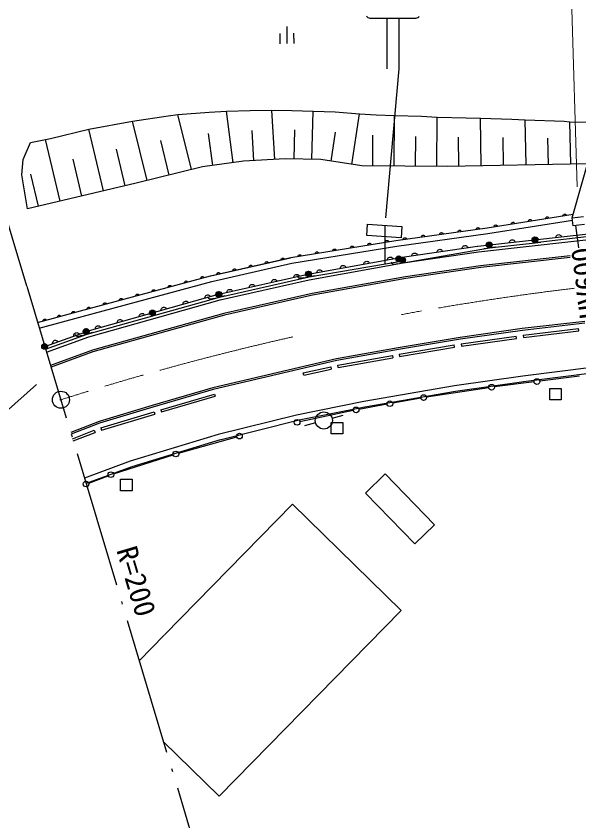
# Model space of a CAD drawing. Units: millimetres, scale not verified. Extents: x 40000 to 680000, y 20000 to 380000.
# Drawn here: x 275748 to 324918, y 259395 to 329696 of the extents above; entities that cross this region are included whole.
import ezdxf
from ezdxf.enums import TextEntityAlignment as Align

# ---------------------------------------------------------------- set-up
doc = ezdxf.new("R2010")
doc.units = ezdxf.units.MM
doc.header["$LTSCALE"] = 1000
doc.linetypes.add('CHAIN', pattern=[18.5, 12, -1.5, 3.5, -1.5])
doc.linetypes.add('LONG_DASHED_DOTTED', pattern=[15.25, 12, -1.5, 0.25, -1.5])
for name, color, linetype, lineweight in [('M-BGD', 7, 'Continuous', 25), ('M-BMK', 2, 'CHAIN', 13), ('M-BMK-LINE', 2, 'LONG_DASHED_DOTTED', 25), ('M-BMK-ROW', 30, 'Continuous', 25), ('M-BMK-SRVR', 3, 'Continuous', 25), ('M-OTRS', 6, 'Continuous', 25), ('M-STR-HTXT', 7, 'Continuous', 13), ('M-STR-STRC', 7, 'Continuous', 25)]:
    doc.layers.add(name, color=color, linetype=linetype, lineweight=lineweight)
doc.styles.add('ＭＳ ゴシック', font='')
doc.styles.get('ＭＳ ゴシック').set_extended_font_data('MS Gothic')

msp = doc.modelspace()

# ---------------------------------------------------------------- linework, layer by layer
at = {"layer": 'M-BGD'}
for p, q in [((299389, 328788), (299400, 327288)), ((298794, 328187), (298800, 327287)), ((299994, 328196), (300000, 327296)), ((289883, 321093), (292611, 321293)), ((292611, 321293), (294123, 321382)), ((294123, 321382), (296187, 321440)), ((294723, 316892), (294123, 321382)), ((296187, 321440), (298096, 321488)), ((298357, 317177), (298096, 321488)), ((298096, 321488), (299838, 321456)), ((299838, 321456), (301697, 321385)), ((301597, 317177), (301697, 321385)), ((301697, 321385), (303635, 321320)), ((303635, 321320), (305750, 321167)), ((285923, 320504), (289043, 320992)), ((289043, 320992), (289883, 321093)), ((291068, 316293), (289883, 321093)), ((305067, 316743), (305750, 321167)), ((305750, 321167), (307213, 321080)), ((307213, 321080), (308798, 321019)), ((308774, 316589), (308798, 321019)), ((308798, 321019), (311170, 320944)), ((311170, 320944), (312543, 320868)), ((312520, 316568), (312543, 320868)), ((312543, 320868), (315069, 320795)), ((315069, 320795), (316309, 320771)), ((316388, 316619), (316309, 320771)), ((316309, 320771), (319045, 320691)), ((319045, 320691), (320223, 320646)), ((320299, 316694), (320223, 320646)), ((320223, 320646), (323623, 320512)), ((282112, 319828), (285923, 320504)), ((287198, 315338), (285923, 320504)), ((323623, 320512), (324138, 320473)), ((324209, 316768), (324138, 320473)), ((324138, 320473), (327781, 320398)), ((278761, 319003), (282112, 319828)), ((283385, 314428), (282112, 319828)), ((292931, 316652), (292559, 319433)), ((296532, 317067), (296372, 319711)), ((300046, 317214), (300106, 319772)), ((303271, 317020), (303663, 319562)), ((306901, 316599), (306916, 319306)), ((310647, 316579), (310661, 319188)), ((276377, 317164), (277015, 318644)), ((277015, 318644), (278325, 318903)), ((278325, 318903), (278761, 319003)), ((279591, 313533), (278325, 318903)), ((289133, 315815), (288390, 318823)), ((314433, 316582), (314385, 319125)), ((318344, 316656), (318297, 319096)), ((322254, 316731), (322210, 319024)), ((324330, 312087), (326184, 318638)), ((285282, 314875), (284531, 318060)), ((276253, 315831), (276377, 317164)), ((281488, 313981), (280730, 317197)), ((299270, 317233), (295619, 317011)), ((302373, 317159), (299270, 317233)), ((305965, 316604), (302373, 317159)), ((292035, 316532), (286231, 315099)), ((295619, 317011), (292035, 316532)), ((313456, 316563), (305965, 316604)), ((325663, 316796), (313456, 316563)), ((276440, 314618), (276253, 315831)), ((277694, 313086), (277037, 315874)), ((286231, 315099), (276746, 312862)), ((276746, 312862), (276440, 314618)), ((316897, 311202), (324416, 312392)), ((316907, 311204), (324416, 312392)), ((324330, 312087), (325314, 312202)), ((316975, 310709), (324355, 311876)), ((324412, 311385), (324330, 312087)), ((325396, 311500), (324412, 311385)), ((308918, 310103), (316897, 311202)), ((308931, 310105), (316907, 311204)), ((332034, 311182), (321107, 309904)), ((324169, 310508), (330238, 311139)), ((324910, 309456), (324641, 311412)), ((299750, 308596), (308918, 310103)), ((299750, 308596), (308918, 310103)), ((308999, 309610), (316975, 310709)), ((316084, 309605), (324164, 310508)), ((324219, 310011), (330245, 310686)), ((299831, 308103), (308999, 309610)), ((309482, 308628), (316066, 309603)), ((309555, 308134), (317122, 309460)), ((316139, 309108), (324219, 310011)), ((316625, 309405), (317122, 309460)), ((317122, 309460), (321107, 309904)), ((317122, 309460), (317614, 309547)), ((321107, 309904), (321604, 309959)), ((301252, 307145), (309466, 308626)), ((309555, 308134), (316139, 309108)), ((324146, 308765), (316320, 307892)), ((292733, 307004), (299750, 308596)), ((292752, 307009), (299720, 308591)), ((292863, 306521), (299831, 308103)), ((301341, 306653), (309555, 308134)), ((301345, 306924), (309219, 308255)), ((309062, 308047), (309555, 308134)), ((309219, 308255), (309712, 308339)), ((324166, 308616), (316339, 307743)), ((316320, 307892), (309773, 306923)), ((316339, 307743), (309797, 306775)), ((281382, 303942), (292733, 307004)), ((281382, 303942), (292733, 307004)), ((281512, 303459), (292863, 306521)), ((293468, 305401), (301231, 307141)), ((293518, 305148), (301345, 306924)), ((293577, 304913), (301341, 306653)), ((300852, 306841), (301345, 306924)), ((301345, 306924), (301833, 307035)), ((309773, 306923), (301610, 305452)), ((309797, 306775), (301639, 305305)), ((281944, 301919), (293518, 305148)), ((281953, 302166), (293442, 305394)), ((293031, 305038), (293518, 305148)), ((293518, 305148), (294000, 305283)), ((301610, 305452), (293910, 303729)), ((301639, 305305), (293947, 303583)), ((282089, 301685), (293577, 304913)), ((277621, 302922), (281381, 303942)), ((277621, 302922), (281381, 303942)), ((293910, 303729), (282421, 300501)), ((277765, 302443), (281512, 303459)), ((293947, 303583), (282467, 300358)), ((325433, 303010), (319973, 302393)), ((319973, 302393), (314547, 301632)), ((325450, 302861), (319992, 302244)), ((320044, 301817), (324878, 302400)), ((324901, 302202), (324878, 302400)), ((278248, 300833), (281919, 302155)), ((278317, 300606), (281944, 301919)), ((278392, 300354), (282089, 301685)), ((281462, 301784), (281944, 301919)), ((281944, 301919), (282414, 302089)), ((314547, 301632), (309122, 300729)), ((319992, 302244), (314570, 301484)), ((314629, 301058), (319448, 301732)), ((319475, 301534), (319448, 301732)), ((320044, 301817), (320068, 301619)), ((320068, 301619), (324901, 302202)), ((314570, 301484), (309149, 300582)), ((309222, 300158), (314025, 300985)), ((314059, 300788), (314025, 300985)), ((314629, 301058), (314657, 300860)), ((314657, 300860), (319475, 301534)), ((282421, 300501), (278765, 299180)), ((282467, 300358), (278809, 299037)), ((309122, 300729), (303743, 299760)), ((309149, 300582), (303773, 299613)), ((309256, 299961), (314059, 300788)), ((303743, 299760), (292923, 297236)), ((303773, 299613), (292961, 297091)), ((303849, 299190), (308622, 300049)), ((303885, 298993), (308658, 299853)), ((308622, 300049), (308658, 299853)), ((309222, 300158), (309256, 299961)), ((300841, 298530), (303237, 299064)), ((300884, 298335), (303280, 298868)), ((303237, 299064), (303280, 298868)), ((303885, 298993), (303849, 299190)), ((326020, 299002), (320027, 298243)), ((300884, 298335), (300841, 298530)), ((320027, 298243), (314062, 297400)), ((326083, 298506), (320090, 297747)), ((324965, 298236), (321498, 297802)), ((314062, 297400), (306129, 296019)), ((320097, 297748), (314132, 296905)), ((321002, 297740), (317536, 297306)), ((292923, 297236), (287638, 295683)), ((292961, 297091), (287682, 295539)), ((288396, 295306), (293082, 296678)), ((293082, 296678), (293138, 296486)), ((314148, 296907), (306221, 295528)), ((317041, 297237), (311603, 296413)), ((288452, 295114), (293138, 296486)), ((306129, 296019), (300232, 294848)), ((311110, 296331), (308650, 295883)), ((287638, 295683), (282992, 294275)), ((287682, 295539), (283041, 294133)), ((288396, 295306), (288452, 295114)), ((306221, 295528), (300329, 294358)), ((308158, 295794), (305699, 295346)), ((283165, 293721), (287807, 295128)), ((283223, 293530), (287865, 294936)), ((287807, 295128), (287865, 294936)), ((300232, 294848), (293417, 293152)), ((305208, 295249), (300544, 294263)), ((303358, 294569), (304323, 294830)), ((282992, 294275), (280520, 293333)), ((283041, 294133), (280564, 293189)), ((300352, 294363), (293538, 292666)), ((301910, 294176), (300945, 293915)), ((280687, 292776), (282582, 293516)), ((280745, 292584), (282655, 293330)), ((282582, 293516), (282655, 293330)), ((283165, 293721), (283223, 293530)), ((293417, 293152), (285714, 290809)), ((293563, 292673), (285873, 290335)), ((289949, 291511), (295024, 292937)), ((284266, 289715), (289471, 291368)), ((285714, 290809), (281718, 289341)), ((285873, 290335), (281862, 288861)), ((306278, 288030), (308003, 289704)), ((308003, 289704), (312317, 285261)), ((282091, 288910), (283794, 289551)), ((310592, 283587), (306278, 288030)), ((288720, 275657), (299911, 287073)), ((299911, 287073), (309386, 277785)), ((312317, 285261), (310592, 283587)), ((309386, 277785), (293486, 261564)), ((286495, 273387), (288671, 275607)), ((293486, 261564), (288612, 266342))]:
    msp.add_line(p, q, dxfattribs=at)
for points in [[(322015, 312012), (322022, 312048), (322035, 312080), (322058, 312117), (322088, 312140), (322121, 312155), (322167, 312163), (322203, 312158), (322239, 312145), (322273, 312117), (322295, 312091), (322312, 312059)], [(323517, 312249), (323524, 312285), (323537, 312317), (323560, 312354), (323590, 312377), (323623, 312393), (323669, 312400), (323705, 312395), (323741, 312383), (323775, 312355), (323797, 312329), (323814, 312296)], [(317510, 311299), (317516, 311335), (317529, 311367), (317552, 311404), (317582, 311427), (317615, 311443), (317661, 311450), (317698, 311445), (317733, 311433), (317767, 311405), (317790, 311378), (317806, 311346)], [(319012, 311537), (319018, 311573), (319031, 311604), (319054, 311642), (319084, 311664), (319117, 311680), (319163, 311688), (319200, 311683), (319235, 311670), (319269, 311642), (319291, 311616), (319308, 311584)], [(320514, 311774), (320520, 311810), (320533, 311842), (320556, 311879), (320586, 311902), (320619, 311918), (320665, 311925), (320702, 311920), (320737, 311908), (320771, 311880), (320793, 311854), (320810, 311821)], [(312759, 310632), (312766, 310668), (312780, 310700), (312804, 310736), (312834, 310758), (312868, 310774), (312914, 310780), (312950, 310774), (312985, 310761), (313019, 310732), (313040, 310706), (313056, 310673)], [(314355, 310852), (314362, 310888), (314376, 310919), (314400, 310956), (314430, 310978), (314463, 310994), (314509, 311000), (314546, 310994), (314581, 310981), (314614, 310952), (314636, 310926), (314652, 310893)], [(315951, 311072), (315958, 311108), (315972, 311139), (315995, 311176), (316026, 311198), (316059, 311213), (316105, 311220), (316141, 311214), (316177, 311201), (316210, 311172), (316232, 311146), (316248, 311113)], [(308006, 309953), (308012, 309989), (308025, 310021), (308048, 310058), (308078, 310081), (308111, 310097), (308157, 310105), (308193, 310100), (308229, 310088), (308263, 310060), (308286, 310034), (308302, 310002)], [(309568, 310192), (309575, 310228), (309589, 310260), (309612, 310296), (309643, 310319), (309676, 310334), (309722, 310340), (309758, 310335), (309794, 310321), (309827, 310293), (309849, 310266), (309865, 310233)], [(311163, 310412), (311170, 310448), (311184, 310480), (311208, 310516), (311238, 310539), (311272, 310554), (311318, 310560), (311354, 310554), (311389, 310541), (311423, 310512), (311445, 310486), (311460, 310453)], [(318854, 309914), (318868, 309974), (318892, 310026), (318933, 310085), (318985, 310121), (319041, 310145), (319118, 310154), (319178, 310143), (319236, 310119), (319291, 310070), (319326, 310025), (319351, 309970)], [(320879, 310141), (320892, 310200), (320917, 310252), (320958, 310312), (321009, 310348), (321065, 310371), (321142, 310380), (321203, 310369), (321261, 310345), (321315, 310296), (321351, 310251), (321376, 310196)], [(322903, 310367), (322917, 310426), (322941, 310478), (322982, 310538), (323033, 310574), (323090, 310598), (323167, 310606), (323227, 310595), (323285, 310572), (323340, 310522), (323375, 310477), (323400, 310422)], [(303422, 309200), (303428, 309236), (303441, 309268), (303464, 309305), (303494, 309328), (303527, 309344), (303573, 309351), (303609, 309347), (303645, 309334), (303679, 309307), (303701, 309281), (303718, 309248)], [(304950, 309451), (304956, 309487), (304969, 309519), (304992, 309556), (305022, 309579), (305055, 309595), (305101, 309603), (305137, 309598), (305173, 309586), (305207, 309558), (305229, 309532), (305246, 309500)], [(306478, 309702), (306484, 309738), (306497, 309770), (306520, 309807), (306550, 309830), (306583, 309846), (306629, 309854), (306665, 309849), (306701, 309837), (306735, 309809), (306758, 309783), (306774, 309751)], [(312519, 309078), (312530, 309138), (312553, 309190), (312592, 309251), (312642, 309289), (312697, 309315), (312774, 309326), (312835, 309318), (312893, 309296), (312950, 309249), (312986, 309205), (313013, 309151)], [(314719, 309403), (314730, 309463), (314753, 309516), (314792, 309577), (314842, 309615), (314897, 309641), (314974, 309652), (315035, 309643), (315093, 309622), (315150, 309575), (315187, 309531), (315214, 309477)], [(316830, 309688), (316843, 309748), (316868, 309799), (316909, 309859), (316960, 309895), (317017, 309919), (317094, 309928), (317154, 309917), (317212, 309893), (317267, 309844), (317302, 309799), (317327, 309744)], [(300366, 308698), (300372, 308734), (300385, 308765), (300408, 308803), (300438, 308826), (300471, 308842), (300517, 308849), (300553, 308845), (300589, 308832), (300623, 308804), (300645, 308778), (300662, 308746)], [(301894, 308949), (301900, 308985), (301913, 309016), (301936, 309054), (301966, 309077), (301999, 309093), (302045, 309100), (302081, 309096), (302117, 309083), (302151, 309056), (302173, 309030), (302190, 308997)], [(308191, 308396), (308200, 308456), (308221, 308509), (308258, 308572), (308307, 308611), (308361, 308639), (308438, 308652), (308499, 308646), (308558, 308626), (308616, 308580), (308654, 308538), (308683, 308484)], [(310319, 308752), (310330, 308812), (310353, 308864), (310392, 308926), (310442, 308963), (310497, 308989), (310574, 309001), (310634, 308992), (310693, 308970), (310750, 308923), (310786, 308879), (310813, 308825)], [(296095, 307767), (296099, 307803), (296110, 307836), (296131, 307874), (296159, 307899), (296191, 307917), (296236, 307927), (296273, 307925), (296309, 307915), (296345, 307889), (296369, 307864), (296388, 307833)], [(297499, 308085), (297503, 308122), (297514, 308154), (297534, 308193), (297562, 308218), (297594, 308236), (297640, 308246), (297676, 308243), (297713, 308233), (297748, 308207), (297773, 308183), (297791, 308152)], [(298902, 308404), (298906, 308440), (298917, 308473), (298938, 308511), (298966, 308536), (298998, 308554), (299043, 308564), (299080, 308562), (299116, 308552), (299152, 308526), (299176, 308501), (299195, 308470)], [(306132, 308024), (306141, 308085), (306162, 308138), (306199, 308200), (306248, 308240), (306303, 308267), (306379, 308281), (306440, 308274), (306499, 308255), (306557, 308209), (306595, 308166), (306624, 308113)], [(309062, 308047), (308816, 308004), (308766, 308000), (308719, 308005), (308671, 308022), (308629, 308045), (308589, 308080), (308559, 308118), (308538, 308166), (308527, 308207)], [(293288, 307130), (293292, 307166), (293303, 307199), (293324, 307237), (293352, 307262), (293384, 307280), (293429, 307290), (293466, 307288), (293502, 307278), (293538, 307252), (293562, 307227), (293581, 307196)], [(294692, 307448), (294696, 307485), (294707, 307517), (294727, 307556), (294755, 307581), (294788, 307599), (294833, 307609), (294870, 307606), (294906, 307596), (294942, 307570), (294966, 307546), (294984, 307515)], [(302015, 307282), (302024, 307342), (302045, 307395), (302082, 307458), (302131, 307497), (302185, 307525), (302262, 307539), (302323, 307532), (302382, 307512), (302440, 307467), (302478, 307424), (302507, 307371)], [(304073, 307653), (304083, 307713), (304104, 307767), (304141, 307829), (304189, 307868), (304244, 307896), (304320, 307910), (304381, 307903), (304441, 307883), (304498, 307838), (304537, 307795), (304565, 307742)], [(290460, 306391), (290462, 306427), (290472, 306460), (290491, 306499), (290518, 306525), (290549, 306545), (290594, 306557), (290631, 306556), (290668, 306547), (290704, 306523), (290729, 306499), (290749, 306469)], [(291878, 306773), (291881, 306810), (291891, 306843), (291910, 306882), (291937, 306908), (291968, 306927), (292013, 306939), (292050, 306939), (292086, 306930), (292123, 306905), (292148, 306882), (292168, 306852)], [(298066, 306431), (298073, 306491), (298092, 306546), (298126, 306610), (298173, 306651), (298227, 306681), (298302, 306698), (298364, 306694), (298424, 306676), (298483, 306633), (298523, 306592), (298554, 306540)], [(300014, 306868), (300021, 306928), (300039, 306982), (300073, 307046), (300121, 307088), (300174, 307118), (300250, 307134), (300311, 307130), (300371, 307113), (300431, 307070), (300471, 307029), (300502, 306977)], [(300852, 306841), (300606, 306799), (300555, 306796), (300509, 306801), (300460, 306818), (300418, 306841), (300379, 306876), (300349, 306914), (300328, 306963), (300317, 307004)], [(289041, 306008), (289043, 306044), (289053, 306077), (289072, 306117), (289099, 306143), (289130, 306162), (289175, 306174), (289212, 306173), (289249, 306164), (289286, 306140), (289311, 306117), (289330, 306086)], [(294172, 305558), (294179, 305618), (294197, 305672), (294232, 305736), (294279, 305778), (294332, 305808), (294408, 305825), (294469, 305820), (294529, 305803), (294589, 305760), (294629, 305719), (294660, 305667)], [(296119, 305994), (296126, 306055), (296145, 306109), (296179, 306173), (296226, 306214), (296280, 306244), (296355, 306261), (296416, 306257), (296477, 306240), (296536, 306197), (296576, 306156), (296607, 306104)], [(286203, 305243), (286206, 305279), (286215, 305312), (286234, 305351), (286261, 305377), (286293, 305397), (286338, 305409), (286374, 305408), (286411, 305399), (286448, 305375), (286473, 305351), (286493, 305321)], [(287622, 305625), (287624, 305662), (287634, 305695), (287653, 305734), (287680, 305760), (287712, 305779), (287757, 305791), (287793, 305790), (287830, 305782), (287867, 305757), (287892, 305734), (287912, 305703)], [(292244, 305058), (292248, 305118), (292263, 305173), (292294, 305239), (292339, 305283), (292391, 305316), (292466, 305337), (292527, 305336), (292588, 305322), (292650, 305282), (292692, 305243), (292725, 305193)], [(293031, 305038), (292787, 304982), (292737, 304976), (292690, 304978), (292641, 304993), (292598, 305014), (292557, 305047), (292524, 305083), (292501, 305130), (292488, 305171)], [(283365, 304477), (283368, 304514), (283378, 304547), (283397, 304586), (283424, 304612), (283455, 304631), (283500, 304643), (283537, 304642), (283573, 304634), (283610, 304609), (283635, 304586), (283655, 304555)], [(284784, 304860), (284787, 304896), (284797, 304929), (284815, 304969), (284843, 304995), (284874, 305014), (284919, 305026), (284956, 305025), (284992, 305016), (285029, 304992), (285054, 304968), (285074, 304938)], [(290329, 304519), (290333, 304580), (290349, 304635), (290379, 304701), (290424, 304745), (290476, 304778), (290551, 304799), (290612, 304798), (290673, 304784), (290735, 304744), (290777, 304705), (290811, 304655)], [(280610, 303733), (280612, 303769), (280622, 303802), (280641, 303842), (280668, 303868), (280699, 303887), (280744, 303899), (280781, 303898), (280817, 303889), (280854, 303865), (280879, 303842), (280899, 303811)], [(281946, 304095), (281949, 304131), (281959, 304164), (281978, 304203), (282005, 304229), (282036, 304248), (282081, 304261), (282118, 304260), (282154, 304251), (282191, 304227), (282216, 304203), (282236, 304173)], [(286500, 303443), (286503, 303504), (286519, 303559), (286550, 303625), (286595, 303669), (286647, 303702), (286721, 303723), (286782, 303722), (286844, 303708), (286905, 303668), (286947, 303629), (286981, 303579)], [(288414, 303981), (288418, 304042), (288434, 304097), (288465, 304163), (288510, 304207), (288561, 304240), (288636, 304261), (288697, 304260), (288758, 304246), (288820, 304206), (288862, 304167), (288896, 304117)], [(278103, 303053), (278105, 303089), (278115, 303122), (278134, 303162), (278161, 303188), (278192, 303207), (278237, 303219), (278274, 303218), (278310, 303210), (278347, 303185), (278372, 303162), (278392, 303131)], [(279356, 303393), (279359, 303429), (279368, 303462), (279387, 303502), (279414, 303528), (279446, 303547), (279491, 303559), (279527, 303558), (279564, 303549), (279601, 303525), (279626, 303502), (279646, 303471)], [(284585, 302905), (284589, 302966), (284604, 303021), (284635, 303087), (284680, 303131), (284732, 303164), (284806, 303185), (284868, 303184), (284929, 303170), (284991, 303130), (285033, 303091), (285066, 303041)], [(282670, 302367), (282674, 302428), (282689, 302483), (282720, 302549), (282765, 302593), (282817, 302626), (282892, 302647), (282953, 302646), (283014, 302632), (283076, 302592), (283118, 302553), (283151, 302503)], [(280792, 301748), (280791, 301809), (280803, 301865), (280829, 301933), (280871, 301980), (280920, 302016), (280993, 302042), (281054, 302046), (281116, 302036), (281181, 302001), (281225, 301965), (281262, 301917)], [(281462, 301784), (281221, 301717), (281172, 301709), (281125, 301708), (281075, 301720), (281031, 301739), (280989, 301770), (280954, 301805), (280929, 301851), (280914, 301891)], [(278940, 301081), (278939, 301142), (278951, 301198), (278977, 301266), (279018, 301313), (279068, 301349), (279141, 301375), (279202, 301379), (279264, 301369), (279328, 301334), (279373, 301298), (279410, 301250)]]:
    msp.add_lwpolyline(points, dxfattribs=at)
for centre, radius in [((321078, 310151), 249), ((321079, 310151), 249), ((321078, 310151), 220), ((321079, 310151), 220), ((321078, 310151), 191), ((321079, 310151), 191), ((321078, 310151), 161), ((321079, 310151), 161), ((321078, 310151), 132), ((321079, 310151), 132), ((321078, 310151), 97.5), ((321079, 310151), 97.5), ((321078, 310151), 67.5), ((321079, 310151), 67.5), ((321078, 310151), 38.8), ((321079, 310151), 38.8), ((321078, 310151), 7.5), ((321079, 310151), 7.5), ((317079, 309705), 249), ((317094, 309707), 249), ((317079, 309705), 220), ((317094, 309707), 220), ((317079, 309705), 191), ((317094, 309707), 191), ((317079, 309705), 161), ((317094, 309707), 161), ((317079, 309705), 132), ((317094, 309707), 132), ((317079, 309705), 97.5), ((317094, 309707), 97.5), ((317079, 309705), 67.5), ((317094, 309707), 67.5), ((317079, 309705), 38.8), ((317094, 309707), 38.8), ((317079, 309705), 7.5), ((317094, 309707), 7.5), ((309177, 308501), 249), ((309177, 308501), 220), ((309177, 308501), 191), ((309177, 308501), 161), ((309177, 308501), 132), ((309512, 308379), 249), ((309177, 308501), 97.5), ((309177, 308501), 67.5), ((309177, 308501), 38.8), ((309177, 308501), 7.5), ((309512, 308379), 220), ((309512, 308379), 191), ((309512, 308379), 161), ((309512, 308379), 132), ((309512, 308379), 97.5), ((309512, 308379), 67.5), ((309512, 308379), 38.8), ((309512, 308379), 7.5), ((301290, 307167), 249), ((301304, 307169), 249), ((301290, 307167), 220), ((301304, 307169), 220), ((301290, 307167), 191), ((301304, 307169), 191), ((301290, 307167), 161), ((301304, 307169), 161), ((301290, 307167), 132), ((301304, 307169), 132), ((301290, 307167), 97.5), ((301304, 307169), 97.5), ((301290, 307167), 67.5), ((301304, 307169), 67.5), ((301290, 307167), 38.8), ((301304, 307169), 38.8), ((301290, 307167), 7.5), ((301304, 307169), 7.5), ((293451, 305388), 249), ((293463, 305391), 249), ((293451, 305388), 220), ((293463, 305391), 220), ((293451, 305388), 191), ((293463, 305391), 191), ((293451, 305388), 161), ((293463, 305391), 161), ((293451, 305388), 132), ((293463, 305391), 132), ((293451, 305388), 97.5), ((293463, 305391), 97.5), ((293451, 305388), 67.5), ((293463, 305391), 67.5), ((293451, 305388), 38.8), ((293463, 305391), 38.8), ((293451, 305388), 7.5), ((293463, 305391), 7.5), ((287664, 303773), 249), ((287664, 303773), 220), ((287664, 303773), 191), ((287664, 303773), 161), ((287664, 303773), 132), ((287664, 303773), 97.5), ((287664, 303773), 67.5), ((287664, 303773), 38.8), ((287664, 303773), 7.5), ((281859, 302153), 249), ((281877, 302158), 249), ((281859, 302153), 220), ((281877, 302158), 220), ((281859, 302153), 191), ((281877, 302158), 191), ((281859, 302153), 161), ((281877, 302158), 161), ((281859, 302153), 132), ((281877, 302158), 132), ((281859, 302153), 97.5), ((281877, 302158), 97.5), ((281859, 302153), 67.5), ((281877, 302158), 67.5), ((281859, 302153), 38.8), ((281877, 302158), 38.8), ((281859, 302153), 7.5), ((281877, 302158), 7.5), ((278232, 300840), 249), ((278232, 300840), 220), ((278232, 300840), 191), ((278232, 300840), 161), ((278232, 300840), 132), ((278232, 300840), 97.5), ((278232, 300840), 67.5), ((278232, 300840), 38.8), ((278232, 300840), 7.5), ((317288, 297275), 249), ((317288, 297275), 249), ((321250, 297771), 249), ((279665, 296185), 22.5), ((308404, 295838), 249), ((311356, 296376), 249), ((311356, 296376), 249), ((305453, 295301), 249), ((302634, 294372), 746), ((300299, 294211), 249), ((295264, 293005), 249), ((289709, 291444), 249), ((284028, 289639), 249), ((281857, 288822), 249)]:
    msp.add_circle(centre, radius, dxfattribs=at)
msp.add_arc((318088, 182925), 120000, 108.73288, 108.74185, dxfattribs=at)
at = {"layer": 'M-BMK'}
for start, end in [(96.87479, 100.45348), (102.71439, 107.62732)]:
    msp.add_arc((353857, 62688), 245000, start, end, dxfattribs=at)
at = {"layer": 'M-BMK-LINE'}
for p, q in [((276687, 306107), (262705, 352554)), ((276687, 306107), (291220, 257679)), ((217916, 244360), (277539, 297527))]:
    msp.add_line(p, q, dxfattribs=at)
at = {"layer": 'M-BMK-ROW'}
for points in [[(322379, 296179), (322379, 297179), (323379, 297179), (323379, 296179)], [(303283, 293196), (303283, 294196), (304283, 294196), (304283, 293196)], [(284877, 288238), (284877, 289238), (285877, 289238), (285877, 288238)]]:
    msp.add_lwpolyline(points, close=True, dxfattribs=at)
at = {"layer": 'M-BMK-SRVR'}
msp.add_circle((279665, 296185), 746, dxfattribs=at)
at = {"layer": 'M-OTRS'}
for radius in [49.8, 1.5]:
    msp.add_circle((279665, 296185), radius, dxfattribs=at)
at = {"layer": 'M-STR-HTXT'}
msp.add_line((324778, 314782), (324039, 338815), dxfattribs=at)
at = {"layer": 'M-STR-STRC'}
for p, q in [((306656, 329526), (310680, 329526)), ((308158, 325089), (308158, 329526)), ((309178, 329526), (309178, 325089)), ((309178, 325089), (308033, 312079)), ((307952, 311419), (307963, 308016))]:
    msp.add_line(p, q, dxfattribs=at)
msp.add_lwpolyline([(306456, 311519), (309449, 311318), (309382, 310321), (306389, 310521)], close=True, dxfattribs=at)
for centre, start, end in [((306655, 329866), 210.0369, 270), ((310680, 329866), 270, 329.96333)]:
    msp.add_arc(centre, 340, start, end, dxfattribs=at)

# ---------------------------------------------------------------- texts
at = {"layer": 'M-BGD', "style": 'ＭＳ ゴシック'}
msp.add_text('UV600', height=1833, rotation=97.7, dxfattribs=at).set_placement((327383, 303483), align=Align.BOTTOM_LEFT)
at = {"layer": 'M-STR-HTXT', "style": 'ＭＳ ゴシック'}
msp.add_text('R=200', height=1833, rotation=286.5, dxfattribs=at).set_placement((283966, 282905), align=Align.BOTTOM_LEFT)

doc.saveas('drawing.dxf')
